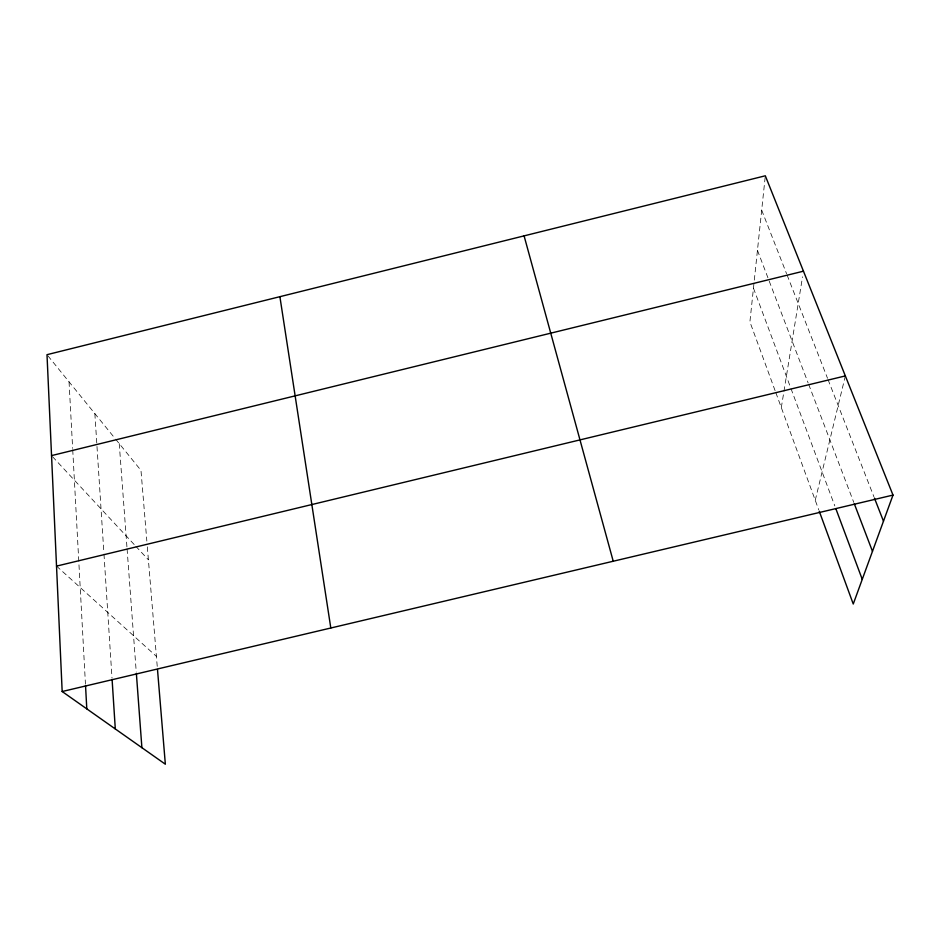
<?xml version="1.0" encoding="UTF-8"?>
<svg xmlns="http://www.w3.org/2000/svg" width="940" height="940" viewBox="0 0 940 940"><rect width="100%" height="100%" fill="white"/><g stroke="black" fill="none" stroke-linecap="round" stroke-linejoin="round"><path stroke-width="0.7" stroke-dasharray="4.7 3.53" d="M765.16 177.225L749.909 321.868L775.324 391.263M781.305 407.584L802.548 276.807M815.25 500.28L845.342 375.918M56.529 566.115L156.404 656.379M52.534 456.676L134.831 545.223M135.795 546.269L148.403 559.829M47.917 355.814L114.715 438.064M115.62 439.168L140.977 470.388L146.84 541.076M761.694 210.161L786.568 273.704M787.097 275.056L827.529 378.291M828.058 379.654L873.883 496.684M757.452 250.334L808.153 383.003M808.67 384.354L853.779 502.383M753.469 288.18L790.47 387.233M790.986 388.596L834.814 505.92M775.829 392.626L818.752 509.844M147.321 546.845L157.368 668.034M119.239 443.621L126.971 547.421M127.076 548.866L136.253 672.077M94.858 413.612L103.87 552.614M103.976 554.071L112.001 677.963M69.043 381.816L72.65 448.356M72.733 449.802L85.446 684.014"/><path stroke-width="1.41" d="M157.497 669.491L165.346 764.208L62.169 691.523L47 354.686L765.313 175.792L893 495.086L853.25 604.02L819.257 511.207M51.547 455.606L803.465 271.19M56.529 566.115L845.342 375.918M62.169 691.523L893 495.086M874.423 498.047L883.482 521.183M854.295 503.746L872.473 551.334M835.836 508.646L862.25 579.357M524.085 235.87L613.232 561.239M279.897 296.688L330.81 628.014M136.371 673.522L141.893 747.676M112.095 679.42L115.303 728.958M85.528 685.471L86.797 708.866"/></g></svg>
